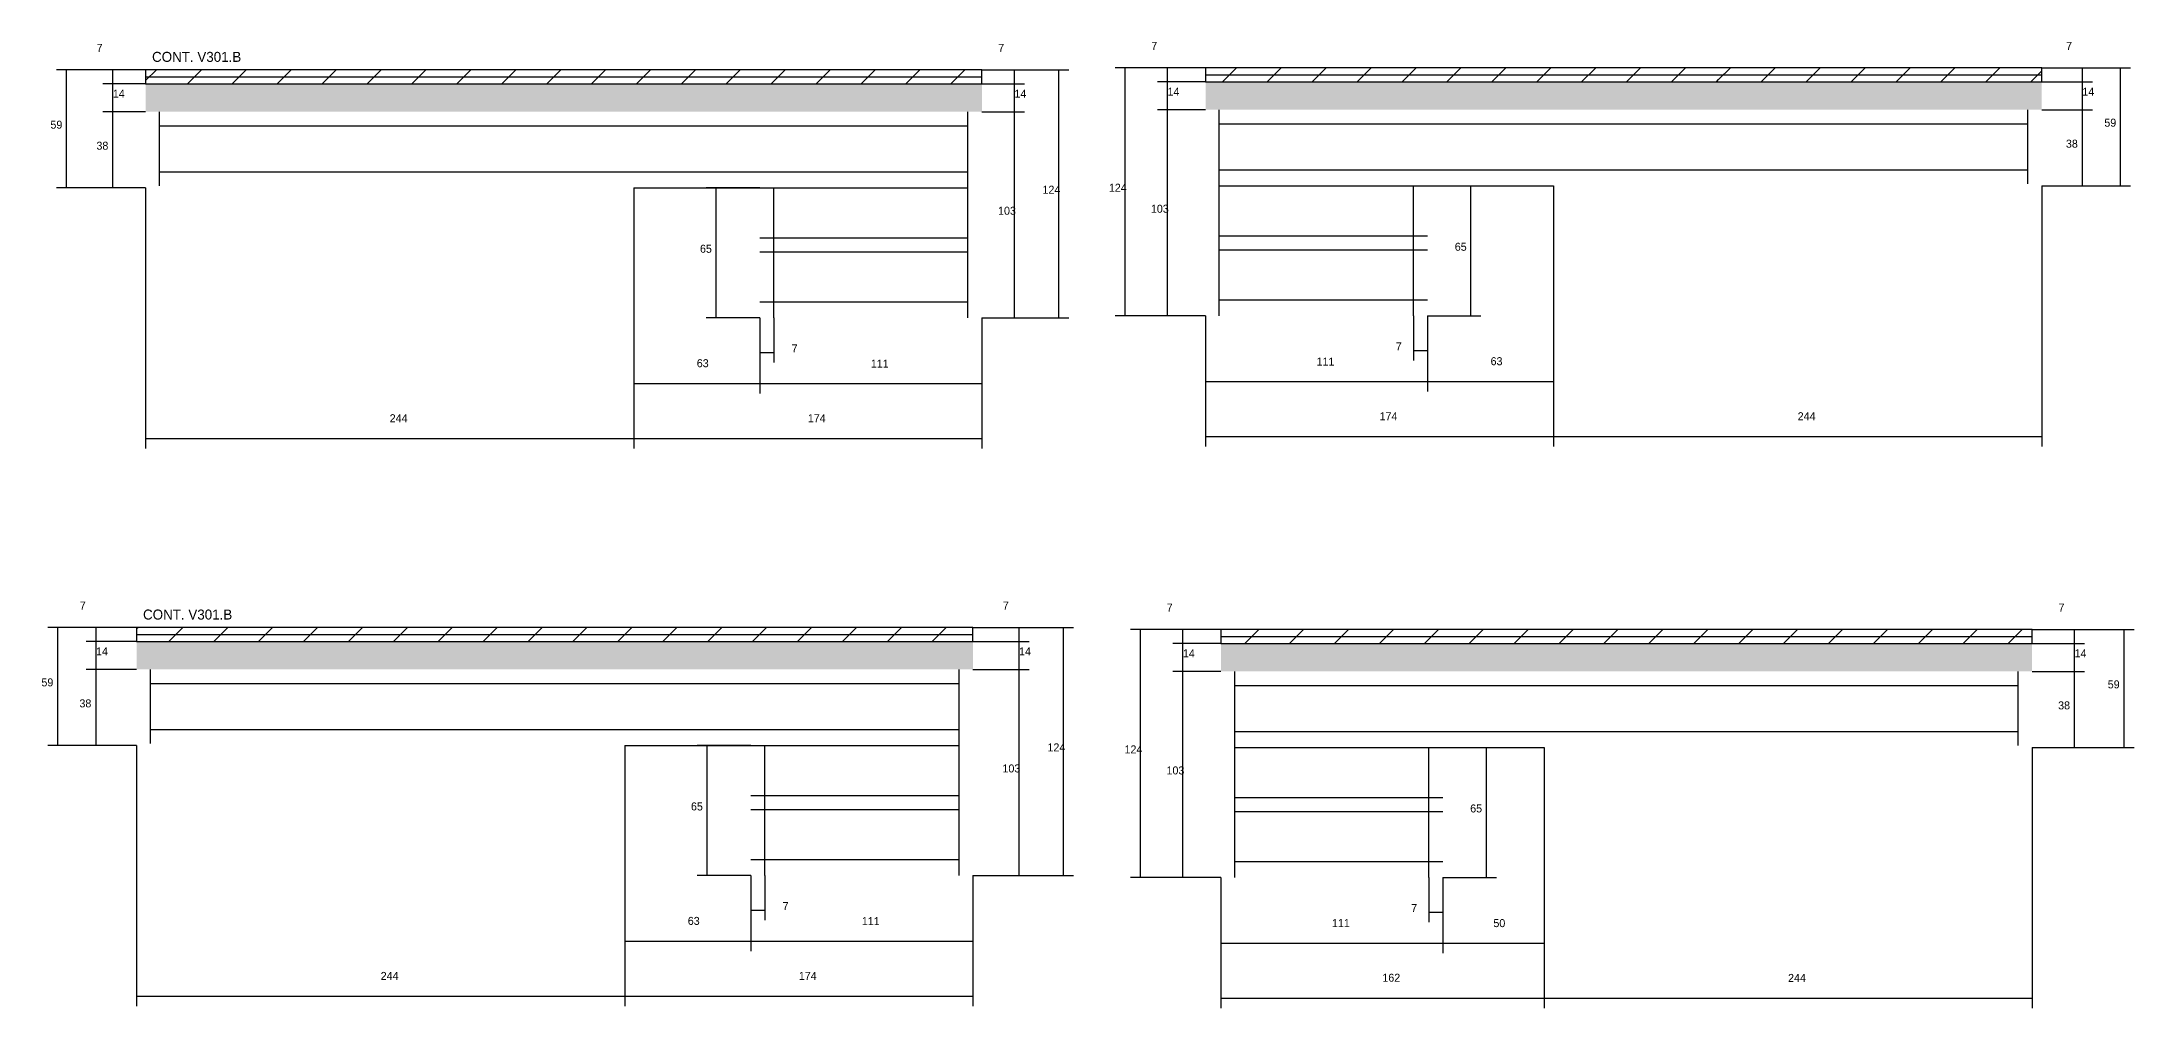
# Model space of a CAD drawing. Header units: metres. Extents: x 1994 to 5639, y 5783 to 7154.
# Drawn here: x 1994 to 3040, y 6633 to 7116 of the extents above; entities that cross this region are included whole.
import ezdxf

# ---------------------------------------------------------------- set-up
doc = ezdxf.new("R2010")
doc.units = ezdxf.units.M
for name, color, linetype in [('COTA', 241, 'Continuous'), ('Painéis', 200, 'Continuous'), ('REAPROVEITAMENTO', 251, 'Continuous'), ('SARR_2.2x7', 40, 'Continuous'), ('Texto Seção', 7, 'Continuous')]:
    doc.layers.add(name, color=color, linetype=linetype)

msp = doc.modelspace()

# ---------------------------------------------------------------- hatches: boundary and pattern name
at = {"layer": 'COTA'}
h = msp.add_hatch(dxfattribs=at)
h.set_pattern_fill('AR-CONC', scale=0.03)
h.paths.add_polyline_path([(2463.5, 7095.3), (2045.5, 7095.3), (2045.5, 7095.3), (2045.5, 7081.3), (2045.5, 7081.3), (2463.5, 7081.3), (2463.5, 7081.3), (2463.5, 7095.3)])
h = msp.add_hatch(dxfattribs=at)
h.set_pattern_fill('AR-CONC', scale=0.03)
h.paths.add_polyline_path([(2575.3, 7096.3), (2993.3, 7096.3), (2993.3, 7096.3), (2993.3, 7082.3), (2993.3, 7082.3), (2575.3, 7082.3), (2575.3, 7082.3), (2575.3, 7096.3)])
h = msp.add_hatch(dxfattribs=at)
h.set_pattern_fill('AR-CONC', scale=0.03)
h.paths.add_polyline_path([(2459, 6816.6), (2041, 6816.6), (2041, 6816.6), (2041, 6802.6), (2041, 6802.6), (2459, 6802.6), (2459, 6802.6), (2459, 6816.6)])
h = msp.add_hatch(dxfattribs=at)
h.set_pattern_fill('AR-CONC', scale=0.03)
h.paths.add_polyline_path([(2583, 6815.6), (2988.5, 6815.6), (2988.5, 6815.6), (2988.5, 6801.6), (2988.5, 6801.6), (2583, 6801.6), (2583, 6801.6), (2583, 6815.6)])
at = {"layer": 'REAPROVEITAMENTO'}
h = msp.add_hatch(dxfattribs=at)
h.set_pattern_fill('ANSI31', scale=5)
h.paths.add_polyline_path([(2045.5, 7102.3), (2045.5, 7095.3), (2045.5, 7095.3), (2302, 7095.3), (2302, 7095.3), (2302, 7102.3), (2302, 7102.3), (2045.5, 7102.3)])
h = msp.add_hatch(dxfattribs=at)
h.set_pattern_fill('ANSI31', scale=5)
h.paths.add_polyline_path([(2302, 7102.3), (2302, 7095.3), (2302, 7095.3), (2463.5, 7095.3), (2463.5, 7095.3), (2463.5, 7102.3), (2463.5, 7102.3), (2302, 7102.3)])
h = msp.add_hatch(dxfattribs=at)
h.set_pattern_fill('ANSI31', scale=5)
h.paths.add_polyline_path([(2575.3, 7103.3), (2575.3, 7096.3), (2575.3, 7096.3), (2831.8, 7096.3), (2831.8, 7096.3), (2831.8, 7103.3), (2831.8, 7103.3), (2575.3, 7103.3)])
h = msp.add_hatch(dxfattribs=at)
h.set_pattern_fill('ANSI31', scale=5)
h.paths.add_polyline_path([(2831.8, 7103.3), (2831.8, 7096.3), (2831.8, 7096.3), (2993.3, 7096.3), (2993.3, 7096.3), (2993.3, 7103.3), (2993.3, 7103.3), (2831.8, 7103.3)])
h = msp.add_hatch(dxfattribs=at)
h.set_pattern_fill('ANSI31', scale=5)
h.paths.add_polyline_path([(2041, 6823.6), (2041, 6816.6), (2041, 6816.6), (2297.5, 6816.6), (2297.5, 6816.6), (2297.5, 6823.6), (2297.5, 6823.6), (2041, 6823.6)])
h = msp.add_hatch(dxfattribs=at)
h.set_pattern_fill('ANSI31', scale=5)
h.paths.add_polyline_path([(2297.5, 6823.6), (2297.5, 6816.6), (2297.5, 6816.6), (2459, 6816.6), (2459, 6816.6), (2459, 6823.6), (2459, 6823.6), (2297.5, 6823.6)])
h = msp.add_hatch(dxfattribs=at)
h.set_pattern_fill('ANSI31', scale=5)
h.paths.add_polyline_path([(2583, 6822.6), (2583, 6815.6), (2583, 6815.6), (2839.5, 6815.6), (2839.5, 6815.6), (2839.5, 6822.6), (2839.5, 6822.6), (2583, 6822.6)])
h = msp.add_hatch(dxfattribs=at)
h.set_pattern_fill('ANSI31', scale=5)
h.paths.add_polyline_path([(2839.5, 6822.6), (2839.5, 6815.6), (2839.5, 6815.6), (2988.5, 6815.6), (2988.5, 6815.6), (2988.5, 6822.6), (2988.5, 6822.6), (2839.5, 6822.6)])

# ---------------------------------------------------------------- linework, layer by layer
at = {"layer": 'COTA'}
for p, q in [((2352.5, 6978.3), (2352.5, 6956)), ((2359.5, 6978.3), (2359.5, 6956)), ((2679.3, 6979.3), (2679.3, 6957)), ((2686.3, 6979.3), (2686.3, 6957)), ((2352.5, 6961), (2359.5, 6961)), ((2679.3, 6962), (2686.3, 6962)), ((2348, 6699.6), (2348, 6677.3)), ((2355, 6699.6), (2355, 6677.3)), ((2687, 6698.6), (2687, 6676.3)), ((2694, 6698.6), (2694, 6676.3)), ((2348, 6682.3), (2355, 6682.3)), ((2687, 6681.3), (2694, 6681.3))]:
    msp.add_line(p, q, dxfattribs=at)
at = {"layer": 'Painéis'}
for p, q in [((2045.5, 7102.3), (2001, 7102.3)), ((2006, 7043.3), (2006, 7102.3)), ((2045.5, 7102.3), (2024.1, 7102.3)), ((2029.1, 7095.3), (2029.1, 7102.3)), ((2463.5, 7102.3), (2506.9, 7102.3)), ((2463.5, 7102.3), (2484.8, 7102.3)), ((2479.8, 7095.3), (2479.8, 7102.3)), ((2501.9, 6978.3), (2501.9, 7102.3)), ((2575.3, 7103.3), (2530.1, 7103.3)), ((2535.1, 6979.3), (2535.1, 7103.3)), ((2575.3, 7103.3), (2551.3, 7103.3)), ((2556.3, 7096.3), (2556.3, 7103.3)), ((2993.3, 7103.3), (3037.7, 7103.3)), ((2993.3, 7103.3), (3018.6, 7103.3)), ((3013.6, 7096.3), (3013.6, 7103.3)), ((3032.7, 7044.3), (3032.7, 7103.3)), ((2045.5, 7095.3), (2024.1, 7095.3)), ((2045.5, 7095.3), (2024.1, 7095.3)), ((2029.1, 7081.3), (2029.1, 7095.3)), ((2463.5, 7095.3), (2484.8, 7095.3)), ((2463.5, 7095.3), (2484.8, 7095.3)), ((2479.8, 7081.3), (2479.8, 7095.3)), ((2575.3, 7096.3), (2551.3, 7096.3)), ((2575.3, 7096.3), (2551.3, 7096.3)), ((2556.3, 7082.3), (2556.3, 7096.3)), ((2993.3, 7096.3), (3018.6, 7096.3)), ((2993.3, 7096.3), (3018.6, 7096.3)), ((3013.6, 7082.3), (3013.6, 7096.3)), ((2045.5, 7081.3), (2024.1, 7081.3)), ((2045.5, 7081.3), (2024.1, 7081.3)), ((2029.1, 7043.3), (2029.1, 7081.3)), ((2463.5, 7081.3), (2484.8, 7081.3)), ((2463.5, 7081.3), (2484.8, 7081.3)), ((2479.8, 6978.3), (2479.8, 7081.3)), ((2575.3, 7082.3), (2551.3, 7082.3)), ((2575.3, 7082.3), (2551.3, 7082.3)), ((2556.3, 6979.3), (2556.3, 7082.3)), ((2993.3, 7082.3), (3018.6, 7082.3)), ((2993.3, 7082.3), (3018.6, 7082.3)), ((3013.6, 7044.3), (3013.6, 7082.3)), ((2045.5, 7043.3), (2001, 7043.3)), ((2045.5, 7043.3), (2024.1, 7043.3)), ((2045.5, 7043.3), (2045.5, 6913)), ((2289.5, 7043.3), (2289.5, 6913)), ((2289.5, 7043.3), (2289.5, 6913)), ((2352.5, 7043.3), (2325.7, 7043.3)), ((2330.7, 6978.3), (2330.7, 7043.3)), ((2686.3, 7044.3), (2713, 7044.3)), ((2708, 6979.3), (2708, 7044.3)), ((2749.3, 7044.3), (2749.3, 6914)), ((2749.3, 7044.3), (2749.3, 6914)), ((2993.3, 7044.3), (2993.3, 6914)), ((2993.3, 7044.3), (3018.6, 7044.3)), ((2993.3, 7044.3), (3037.7, 7044.3)), ((2289.5, 6978.3), (2289.5, 6940.4)), ((2352.5, 6978.3), (2325.7, 6978.3)), ((2352.5, 6978.3), (2352.5, 6940.4)), ((2352.5, 6978.3), (2352.5, 6940.4)), ((2463.5, 6978.3), (2463.5, 6913)), ((2463.5, 6978.3), (2463.5, 6940.4)), ((2463.5, 6978.3), (2484.8, 6978.3)), ((2463.5, 6978.3), (2506.9, 6978.3)), ((2575.3, 6979.3), (2530.1, 6979.3)), ((2575.3, 6979.3), (2551.3, 6979.3)), ((2575.3, 6979.3), (2575.3, 6914)), ((2575.3, 6979.3), (2575.3, 6941.4)), ((2686.3, 6979.3), (2713, 6979.3)), ((2686.3, 6979.3), (2686.3, 6941.4)), ((2686.3, 6979.3), (2686.3, 6941.4)), ((2749.3, 6979.3), (2749.3, 6941.4)), ((2289.5, 6945.4), (2352.5, 6945.4)), ((2352.5, 6945.4), (2463.5, 6945.4)), ((2575.3, 6946.4), (2686.3, 6946.4)), ((2686.3, 6946.4), (2749.3, 6946.4)), ((2045.5, 6918), (2289.5, 6918)), ((2289.5, 6918), (2463.5, 6918)), ((2575.3, 6919), (2749.3, 6919)), ((2749.3, 6919), (2993.3, 6919)), ((2041, 6823.6), (1996.6, 6823.6)), ((2001.6, 6764.6), (2001.6, 6823.6)), ((2041, 6823.6), (2015.7, 6823.6)), ((2020.7, 6816.6), (2020.7, 6823.6)), ((2459, 6823.6), (2509.3, 6823.6)), ((2459, 6823.6), (2487.1, 6823.6)), ((2482.1, 6816.6), (2482.1, 6823.6)), ((2504.3, 6699.6), (2504.3, 6823.6)), ((2583, 6822.6), (2537.8, 6822.6)), ((2542.8, 6698.6), (2542.8, 6822.6)), ((2583, 6822.6), (2559, 6822.6)), ((2564, 6815.6), (2564, 6822.6)), ((2988.5, 6822.6), (3039.5, 6822.6)), ((2988.5, 6822.6), (3014.7, 6822.6)), ((3009.7, 6815.6), (3009.7, 6822.6)), ((3034.5, 6763.6), (3034.5, 6822.6)), ((2041, 6816.6), (2015.7, 6816.6)), ((2041, 6816.6), (2015.7, 6816.6)), ((2020.7, 6802.6), (2020.7, 6816.6)), ((2459, 6816.6), (2487.1, 6816.6)), ((2459, 6816.6), (2487.1, 6816.6)), ((2482.1, 6802.6), (2482.1, 6816.6)), ((2583, 6815.6), (2559, 6815.6)), ((2583, 6815.6), (2559, 6815.6)), ((2564, 6801.6), (2564, 6815.6)), ((2988.5, 6815.6), (3014.7, 6815.6)), ((2988.5, 6815.6), (3014.7, 6815.6)), ((3009.7, 6801.6), (3009.7, 6815.6)), ((2041, 6802.6), (2015.7, 6802.6)), ((2041, 6802.6), (2015.7, 6802.6)), ((2020.7, 6764.6), (2020.7, 6802.6)), ((2459, 6802.6), (2487.1, 6802.6)), ((2459, 6802.6), (2487.1, 6802.6)), ((2482.1, 6699.6), (2482.1, 6802.6)), ((2583, 6801.6), (2559, 6801.6)), ((2583, 6801.6), (2559, 6801.6)), ((2564, 6698.6), (2564, 6801.6)), ((2988.5, 6801.6), (3014.7, 6801.6)), ((2988.5, 6801.6), (3014.7, 6801.6)), ((3009.7, 6763.6), (3009.7, 6801.6)), ((2041, 6764.6), (1996.6, 6764.6)), ((2041, 6764.6), (2015.7, 6764.6)), ((2041, 6764.6), (2041, 6634.3)), ((2285, 6764.6), (2285, 6634.3)), ((2285, 6764.6), (2285, 6634.3)), ((2348, 6764.6), (2321.2, 6764.6)), ((2326.2, 6699.6), (2326.2, 6764.6)), ((2694, 6763.6), (2720.8, 6763.6)), ((2715.8, 6698.6), (2715.8, 6763.6)), ((2744.5, 6763.6), (2744.5, 6633.3)), ((2744.5, 6763.6), (2744.5, 6633.3)), ((2988.5, 6763.6), (2988.5, 6633.3)), ((2988.5, 6763.6), (3014.7, 6763.6)), ((2988.5, 6763.6), (3039.5, 6763.6)), ((2285, 6699.6), (2285, 6661.7)), ((2348, 6699.6), (2321.2, 6699.6)), ((2348, 6699.6), (2348, 6661.7)), ((2348, 6699.6), (2348, 6661.7)), ((2459, 6699.6), (2459, 6634.3)), ((2459, 6699.6), (2459, 6661.7)), ((2459, 6699.6), (2487.1, 6699.6)), ((2459, 6699.6), (2509.3, 6699.6)), ((2583, 6698.6), (2537.8, 6698.6)), ((2583, 6698.6), (2559, 6698.6)), ((2583, 6698.6), (2583, 6633.3)), ((2583, 6698.6), (2583, 6660.7)), ((2694, 6698.6), (2720.8, 6698.6)), ((2694, 6698.6), (2694, 6660.7)), ((2694, 6698.6), (2694, 6660.7)), ((2744.5, 6698.6), (2744.5, 6660.7)), ((2285, 6666.7), (2348, 6666.7)), ((2348, 6666.7), (2459, 6666.7)), ((2583, 6665.7), (2694, 6665.7)), ((2694, 6665.7), (2744.5, 6665.7)), ((2041, 6639.3), (2285, 6639.3)), ((2285, 6639.3), (2459, 6639.3)), ((2583, 6638.3), (2744.5, 6638.3)), ((2744.5, 6638.3), (2988.5, 6638.3))]:
    msp.add_line(p, q, dxfattribs=at)
for points in [[(2045.5, 7095.3), (2463.5, 7095.3), (2463.5, 7102.3), (2045.5, 7102.3)], [(2575.3, 7096.3), (2993.3, 7096.3), (2993.3, 7103.3), (2575.3, 7103.3)], [(2041, 6816.6), (2459, 6816.6), (2459, 6823.6), (2041, 6823.6)], [(2583, 6815.6), (2988.5, 6815.6), (2988.5, 6822.6), (2583, 6822.6)]]:
    msp.add_lwpolyline(points, close=True, dxfattribs=at)
at = {"layer": 'SARR_2.2x7'}
for p, q in [((2045.5, 7098.8), (2302, 7098.8)), ((2302, 7098.8), (2463.5, 7098.8)), ((2575.3, 7099.8), (2831.8, 7099.8)), ((2831.8, 7099.8), (2993.3, 7099.8)), ((2052.4, 7044.3), (2052.4, 7081.3)), ((2456.5, 6978.3), (2456.5, 7081.3)), ((2582.2, 6979.3), (2582.2, 7082.3)), ((2986.3, 7045.3), (2986.3, 7082.3)), ((2052.4, 7074.3), (2289.5, 7074.3)), ((2289.5, 7074.3), (2456.5, 7074.3)), ((2582.2, 7075.3), (2749.2, 7075.3)), ((2749.3, 7075.3), (2986.3, 7075.3)), ((2052.4, 7051.3), (2289.5, 7051.3)), ((2289.5, 7051.3), (2456.5, 7051.3)), ((2582.2, 7052.3), (2749.2, 7052.3)), ((2749.3, 7052.3), (2986.3, 7052.3)), ((2289.5, 7043.3), (2456.5, 7043.3)), ((2352.5, 7043.3), (2359.5, 7043.3)), ((2359.5, 6978.3), (2359.5, 7043.3)), ((2582.2, 7044.3), (2749.3, 7044.3)), ((2679.3, 6979.3), (2679.3, 7044.3)), ((2679.3, 7044.3), (2686.3, 7044.3)), ((2352.5, 7018.3), (2456.5, 7018.3)), ((2582.2, 7019.3), (2686.3, 7019.3)), ((2352.5, 7011.3), (2456.5, 7011.3)), ((2582.2, 7012.3), (2686.3, 7012.3)), ((2582.2, 6987.3), (2686.3, 6987.3)), ((2352.5, 6986.3), (2456.6, 6986.3)), ((2041, 6820.1), (2297.5, 6820.1)), ((2297.5, 6820.1), (2459, 6820.1)), ((2583, 6819.1), (2839.5, 6819.1)), ((2839.5, 6819.1), (2988.5, 6819.1)), ((2048, 6765.6), (2048, 6802.6)), ((2452.1, 6699.6), (2452.1, 6802.6)), ((2589.9, 6698.6), (2589.9, 6801.6)), ((2981.5, 6764.6), (2981.5, 6801.6)), ((2048, 6795.6), (2285, 6795.6)), ((2285, 6795.6), (2452.1, 6795.6)), ((2589.9, 6794.6), (2744.5, 6794.6)), ((2744.5, 6794.6), (2981.5, 6794.6)), ((2048, 6772.6), (2285, 6772.6)), ((2285, 6772.6), (2452.1, 6772.6)), ((2589.9, 6771.6), (2744.5, 6771.6)), ((2744.5, 6771.6), (2981.5, 6771.6)), ((2285, 6764.6), (2452.1, 6764.6)), ((2348, 6764.6), (2355, 6764.6)), ((2355, 6699.6), (2355, 6764.6)), ((2590, 6763.6), (2744.5, 6763.6)), ((2687, 6698.6), (2687, 6763.6)), ((2687, 6763.6), (2694, 6763.6)), ((2348, 6739.6), (2452.1, 6739.6)), ((2589.9, 6738.6), (2694, 6738.6)), ((2348, 6732.6), (2452.1, 6732.6)), ((2589.9, 6731.6), (2694, 6731.6)), ((2348, 6707.6), (2452.1, 6707.6)), ((2589.9, 6706.6), (2694, 6706.6))]:
    msp.add_line(p, q, dxfattribs=at)

# ---------------------------------------------------------------- texts
at = {"layer": 'COTA'}
for p in [(2670.4, 6962), (2368.4, 6961), (2363.9, 6682.3), (2678.1, 6681.3)]:
    msp.add_text('7', height=4, dxfattribs=at).set_placement(p)
at = {"layer": 'Painéis'}
for s, p in [('7', (2021, 7111.2)), ('7', (2471.7, 7111.2)), ('7', (2548.2, 7112.2)), ('7', (3005.5, 7112.2)), ('14', (2029.1, 7088.3)), ('14', (2479.8, 7088.3)), ('14', (2556.3, 7089.3)), ('14', (3013.6, 7089.3)), ('59', (1997.9, 7072.8)), ('59', (3024.6, 7073.8)), ('38', (2020.9, 7062.3)), ('38', (3005.4, 7063.3)), ('124', (2493.8, 7040.3)), ('124', (2527, 7041.3)), ('103', (2471.6, 7029.8)), ('103', (2548, 7030.8)), ('65', (2322.6, 7010.8)), ('65', (2699.9, 7011.8)), ('63', (2321, 6953.6)), ('111', (2408, 6953.4)), ('111', (2630.8, 6954.4)), ('63', (2717.8, 6954.6)), ('244', (2167.5, 6926.1)), ('174', (2376.5, 6926.1)), ('174', (2662.3, 6927.1)), ('244', (2871.3, 6927.1)), ('7', (2012.6, 6832.5)), ('7', (2474, 6832.5)), ('7', (2555.9, 6831.5)), ('7', (3001.7, 6831.5)), ('14', (2020.7, 6809.6)), ('14', (2482.1, 6809.6)), ('14', (2564, 6808.6)), ('14', (3009.7, 6808.6)), ('59', (1993.4, 6794.1)), ('59', (3026.3, 6793.1)), ('38', (2012.4, 6783.6)), ('38', (3001.5, 6782.6)), ('124', (2496.3, 6761.6)), ('124', (2534.8, 6760.6)), ('103', (2473.8, 6751.1)), ('103', (2555.8, 6750.1)), ('65', (2318.1, 6732.1)), ('65', (2707.6, 6731.1)), ('63', (2316.5, 6674.9)), ('111', (2403.5, 6674.8)), ('111', (2638.5, 6673.8)), ('50', (2719.2, 6673.8)), ('244', (2163, 6647.4)), ('174', (2372, 6647.4)), ('162', (2663.7, 6646.5)), ('244', (2866.5, 6646.4))]:
    msp.add_text(s, height=4, dxfattribs=at).set_placement(p)
at = {"layer": 'Texto Seção'}
for p in [(2048.7, 7106.2), (2044.2, 6827.5)]:
    msp.add_text('CONT. V301.B', height=5, dxfattribs=at).set_placement(p)

doc.saveas('drawing.dxf')
